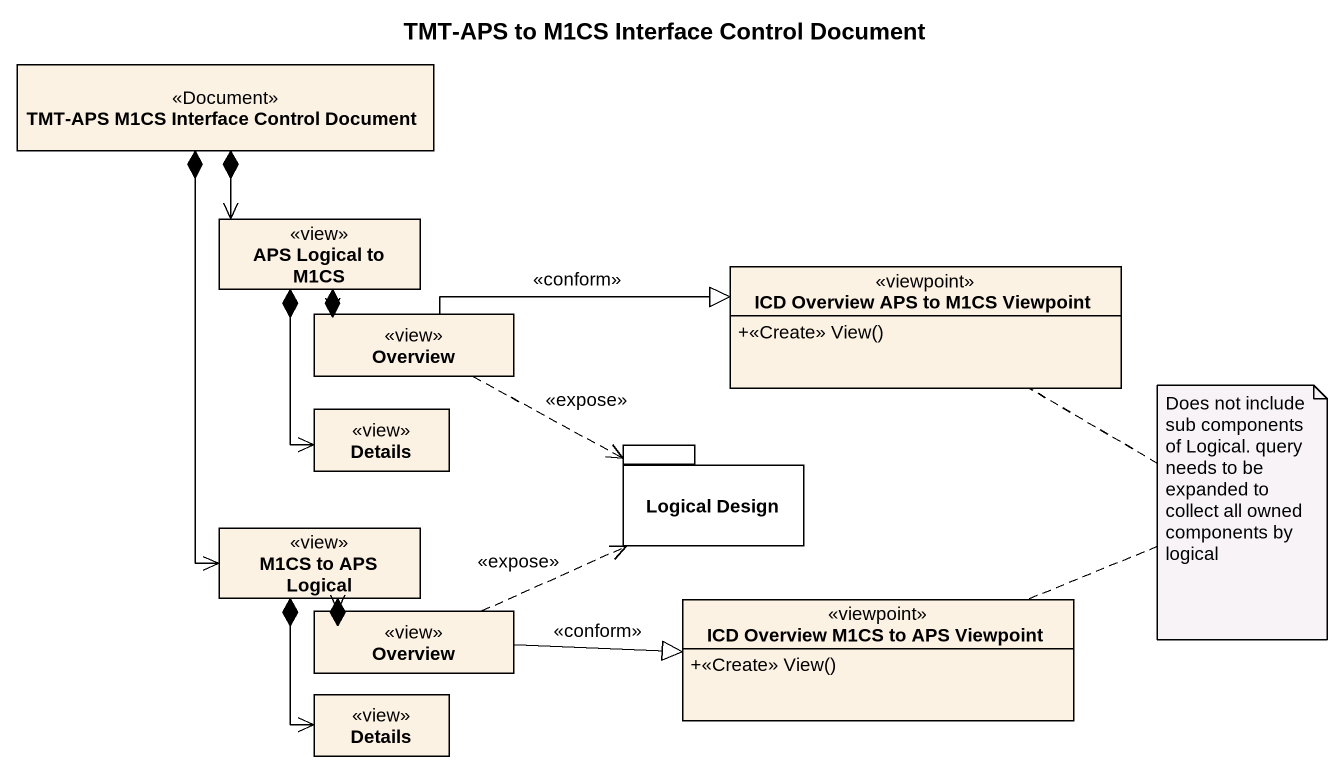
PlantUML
@startuml
title TMT-APS to M1CS Interface Control Document
hide circle
hide empty members
skinparam classAttributeIconSize 0
class "TMT-APS M1CS Interface Control Document" as TMT_APS_M1CS_Interface <<Document>>
class "APS Logical to M1CS" as APS_Logical_to_M1CS <<view>>
class Overview <<view>>
class "ICD Overview APS to M1CS Viewpoint" as ICD_Overview_APS_to_M1CS <<viewpoint>> {
  +<<Create>> View()
}
class Details <<view>>
package "Logical Design" as Logical_Design {
}
class "M1CS to APS Logical" as M1CS_to_APS_Logical <<view>>
class "Overview" as Overview_2 <<view>>
class "ICD Overview M1CS to APS Viewpoint" as ICD_Overview_M1CS_to_APS <<viewpoint>> {
  +<<Create>> View()
}
class "Details" as Details_2 <<view>>
TMT_APS_M1CS_Interface *--> APS_Logical_to_M1CS
TMT_APS_M1CS_Interface *--> M1CS_to_APS_Logical
APS_Logical_to_M1CS *--> Overview
APS_Logical_to_M1CS *--> Details
Overview -right-|> ICD_Overview_APS_to_M1CS : <<conform>>
Overview .right.> Logical_Design : <<expose>>
M1CS_to_APS_Logical *--> Overview_2
M1CS_to_APS_Logical *--> Details_2
Overview_2 .right.> Logical_Design : <<expose>>
Overview_2 -right-|> ICD_Overview_M1CS_to_APS : <<conform>>
note as N1
  Does not include sub components of Logical. query needs to be expanded to collect all owned components by logical
end note
N1 .. ICD_Overview_APS_to_M1CS
N1 .. ICD_Overview_M1CS_to_APS
@enduml
